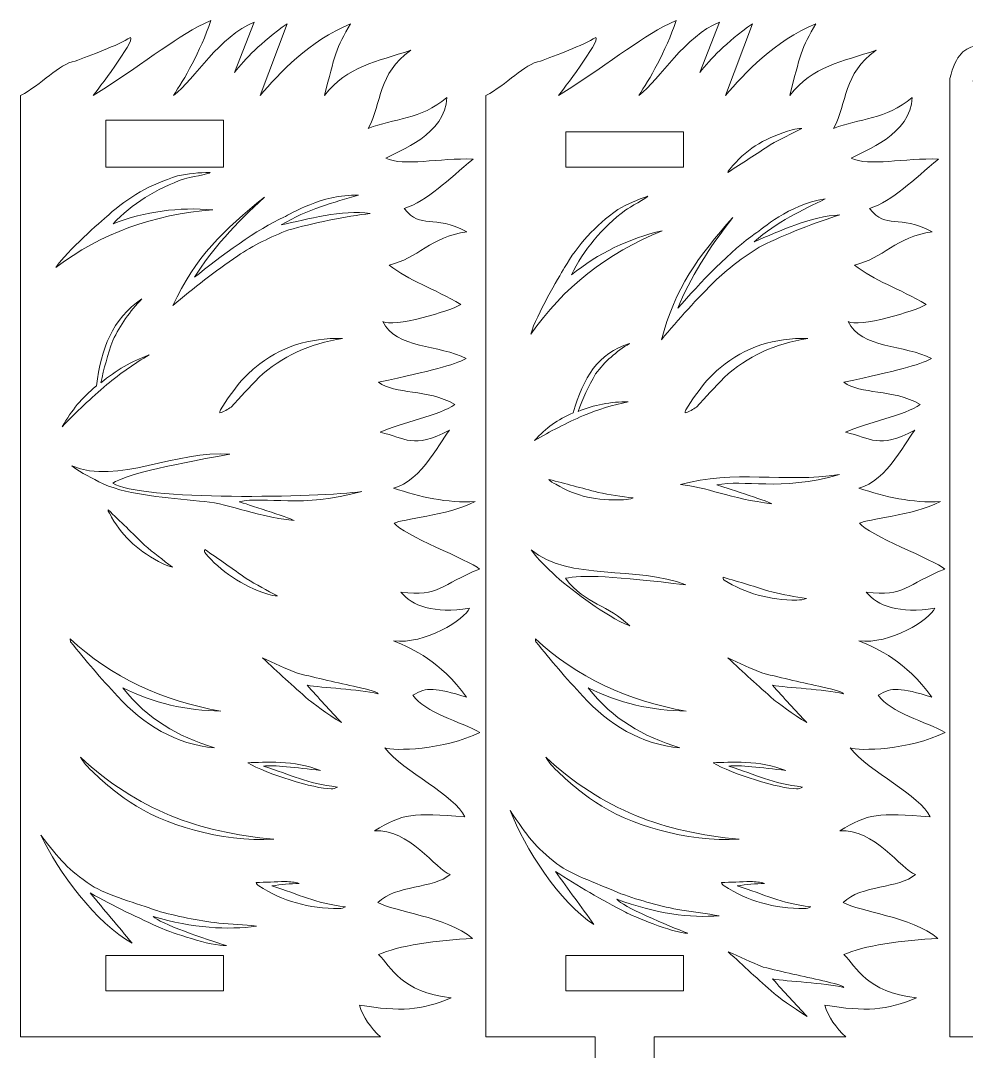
# Model space of a CAD drawing. Header units: millimetres. Extents: x -289 to 288, y -155 to 155.
# Drawn here: x -23 to 57.3, y -83 to 4.5 of the extents above; entities that cross this region are included whole.
import ezdxf

# ---------------------------------------------------------------- set-up
doc = ezdxf.new("R2010")
doc.units = ezdxf.units.MM
doc.header["$MEASUREMENT"] = 0
doc.layers.add('_0 28129', color=7, linetype='Continuous')

msp = doc.modelspace()

# ---------------------------------------------------------------- linework, layer by layer
at = {"layer": '_0 28129', "lineweight": 9}
for points, knots in [([(-23.0074, -1.8227), (-23.0074, -1.8227), (-23.0074, -76.1703), (-23.0074, -76.1703), (-23.0074, -76.1703), (-23.0074, -81.7732), (-23.0074, -81.7732), (-23.0074, -81.7732), (7.5611, -81.7732), (7.5611, -81.7732), (6.6899, -80.9845), (6.0749, -80.0878), (5.7549, -79.0671), (9.2665, -79.6379), (10.9779, -79.5284), (13.5536, -78.4538), (9.2675, -77.9394), (8.4875, -75.8569), (7.3912, -74.778), (8.8996, -74.0477), (12.501, -73.5196), (15.3752, -73.4118), (13.105, -71.5211), (8.7034, -71.1541), (7.3352, -70.3445), (8.8021, -68.8501), (12.1054, -69.1928), (13.4532, -67.9749), (12.2942, -67.582), (9.917, -64.0047), (7.0464, -64.2741), (9.4057, -62.7753), (10.3166, -62.7402), (14.7185, -63.0793), (13.8878, -61.2422), (9.51, -59.2754), (7.9183, -57.2249), (8.6538, -57.5006), (12.9743, -57.4164), (15.9833, -55.9066), (14.4018, -55.0285), (11.2923, -54.2217), (10.3095, -52.746), (11.4776, -52.0231), (12.154, -52.1174), (14.8646, -52.9042), (12.5126, -49.7744), (10.4454, -48.8892), (8.6551, -48.1222), (11.2805, -48.4937), (14.767, -46.2915), (15.1055, -45.3568), (12.0933, -45.8691), (10.1951, -45.1448), (9.2783, -44.0019), (12.602, -44.3954), (12.6185, -43.3639), (15.9632, -42.0372), (15.0812, -41.2668), (9.3862, -39.1204), (8.7186, -38.1378), (9.3436, -37.7839), (13.2047, -37.5239), (15.5783, -36.3046), (13.1991, -36.4385), (10.8969, -35.9291), (8.6512, -35.1556), (10.9621, -34.7186), (12.9489, -30.6896), (13.3981, -30.2481), (10.2518, -31.8614), (9.7659, -30.9404), (7.5119, -30.411), (9.2493, -29.6322), (12.6165, -28.9855), (13.852, -28.0502), (11.516, -26.7042), (8.7982, -27.2434), (7.3876, -26.1725), (12.0062, -25.1498), (13.6691, -24.7693), (14.8294, -24.145), (12.6134, -22.9905), (8.7941, -23.3311), (7.752, -21.0018), (8.5766, -21.5677), (13.5313, -20.133), (14.3592, -19.5631), (12.0903, -18.1997), (9.9245, -17.5472), (8.2977, -16.2185), (10.7076, -15.6798), (11.7913, -13.8099), (14.8894, -13.4009), (12.0344, -11.8319), (11.0043, -13.2802), (9.5704, -11.4215), (11.5369, -10.7565), (13.3088, -8.974), (15.4148, -7.22), (12.5406, -7.1122), (9.5082, -7.8768), (7.9998, -7.1465), (9.0489, -6.5678), (13.1269, -5.1003), (13.1789, -1.9905), (10.9441, -3.9142), (8.6747, -3.734), (6.5089, -4.6231), (7.7109, -2.4089), (7.2921, 0.0123), (10.115, 2.0196), (7.2032, 1.0352), (4.7807, 0.7163), (2.7916, -1.8227), (3.638, 1.4658), (3.7862, 2.284), (5.0106, 4.2721), (1.5219, 2.8525), (-1.09, 0.0394), (-2.6581, -1.8227), (-2.6581, -1.8227), (-0.3857, 4.2769), (-0.3857, 4.2769), (-2.6676, 2.6249), (-3.9324, 1.3158), (-4.8494, 0.1224), (-4.8494, 0.1224), (-3.1759, 4.4093), (-3.1759, 4.4093), (-6.1134, 3.2285), (-8.1835, -0.3951), (-10.0327, -1.8227), (-9.1338, -0.4652), (-7.7404, 1.8842), (-6.8628, 4.5374), (-9.7558, 3.2831), (-11.8742, 1.2917), (-16.8522, -1.8227), (-16.5773, -1.5004), (-13.284, 2.8244), (-13.6777, 3.1147), (-14.7335, 2.4408), (-17.1711, 1.5407), (-18.3772, 1.1023), (-19.7746, 0.858), (-21.251, -0.9143), (-23.0074, -1.8227)], [0, 0, 0, 0, 0.0204082, 0.0204082, 0.0204082, 0.0408163, 0.0408163, 0.0408163, 0.0612245, 0.0612245, 0.0612245, 0.0816327, 0.0816327, 0.0816327, 0.1020408, 0.1020408, 0.1020408, 0.122449, 0.122449, 0.122449, 0.1428571, 0.1428571, 0.1428571, 0.1632653, 0.1632653, 0.1632653, 0.1836735, 0.1836735, 0.1836735, 0.2040816, 0.2040816, 0.2040816, 0.2244898, 0.2244898, 0.2244898, 0.244898, 0.244898, 0.244898, 0.2653061, 0.2653061, 0.2653061, 0.2857143, 0.2857143, 0.2857143, 0.3061224, 0.3061224, 0.3061224, 0.3265306, 0.3265306, 0.3265306, 0.3469388, 0.3469388, 0.3469388, 0.3673469, 0.3673469, 0.3673469, 0.3877551, 0.3877551, 0.3877551, 0.4081633, 0.4081633, 0.4081633, 0.4285714, 0.4285714, 0.4285714, 0.4489796, 0.4489796, 0.4489796, 0.4693878, 0.4693878, 0.4693878, 0.4897959, 0.4897959, 0.4897959, 0.5102041, 0.5102041, 0.5102041, 0.5306122, 0.5306122, 0.5306122, 0.5510204, 0.5510204, 0.5510204, 0.5714286, 0.5714286, 0.5714286, 0.5918367, 0.5918367, 0.5918367, 0.6122449, 0.6122449, 0.6122449, 0.6326531, 0.6326531, 0.6326531, 0.6530612, 0.6530612, 0.6530612, 0.6734694, 0.6734694, 0.6734694, 0.6938776, 0.6938776, 0.6938776, 0.7142857, 0.7142857, 0.7142857, 0.7346939, 0.7346939, 0.7346939, 0.755102, 0.755102, 0.755102, 0.7755102, 0.7755102, 0.7755102, 0.7959184, 0.7959184, 0.7959184, 0.8163265, 0.8163265, 0.8163265, 0.8367347, 0.8367347, 0.8367347, 0.8571429, 0.8571429, 0.8571429, 0.877551, 0.877551, 0.877551, 0.8979592, 0.8979592, 0.8979592, 0.9183673, 0.9183673, 0.9183673, 0.9387755, 0.9387755, 0.9387755, 0.9591837, 0.9591837, 0.9591837, 0.9795918, 0.9795918, 0.9795918, 1, 1, 1, 1]), ([(16.5029, -1.8227), (16.5029, -1.8227), (16.5029, -76.1703), (16.5029, -76.1703), (16.5029, -76.1703), (16.5029, -81.7732), (16.5029, -81.7732), (16.5029, -81.7732), (25.7822, -81.7732), (25.7822, -81.7732), (25.7822, -81.7732), (25.7822, -84.7732), (25.7822, -84.7732), (25.7822, -84.7732), (30.7822, -84.7732), (30.7822, -84.7732), (30.7822, -84.7732), (30.7822, -81.7732), (30.7822, -81.7732), (30.7822, -81.7732), (47.0714, -81.7732), (47.0714, -81.7732), (46.2002, -80.9845), (45.5852, -80.0878), (45.2652, -79.0671), (48.7768, -79.6379), (50.4882, -79.5284), (53.0639, -78.4538), (48.7778, -77.9394), (47.9978, -75.8569), (46.9015, -74.778), (48.4099, -74.0477), (52.0113, -73.5196), (54.8855, -73.4118), (52.6153, -71.5211), (48.2137, -71.1541), (46.8455, -70.3445), (48.3124, -68.8501), (51.6157, -69.1928), (52.9635, -67.9749), (51.8045, -67.582), (49.4273, -64.0047), (46.5567, -64.2741), (48.916, -62.7753), (49.8269, -62.7402), (54.2288, -63.0793), (53.3981, -61.2422), (49.0203, -59.2754), (47.4286, -57.2249), (48.1641, -57.5006), (52.4846, -57.4164), (55.4936, -55.9066), (53.9121, -55.0285), (50.8026, -54.2217), (49.8198, -52.746), (50.9879, -52.0231), (51.6643, -52.1174), (54.3749, -52.9042), (52.0229, -49.7744), (49.9557, -48.8892), (48.1654, -48.1222), (50.7908, -48.4937), (54.2773, -46.2915), (54.6158, -45.3568), (51.6036, -45.8691), (49.7054, -45.1448), (48.7886, -44.0019), (52.1123, -44.3954), (52.1288, -43.3639), (55.4735, -42.0372), (54.5915, -41.2668), (48.8965, -39.1204), (48.2289, -38.1378), (48.8539, -37.7839), (52.715, -37.5239), (55.0886, -36.3046), (52.7094, -36.4385), (50.4072, -35.9291), (48.1615, -35.1556), (50.4724, -34.7186), (52.4592, -30.6896), (52.9084, -30.2481), (49.7621, -31.8614), (49.2762, -30.9404), (47.0222, -30.411), (48.7596, -29.6322), (52.1268, -28.9855), (53.3623, -28.0502), (51.0263, -26.7042), (48.3085, -27.2434), (46.8979, -26.1725), (51.5165, -25.1498), (53.1794, -24.7693), (54.3397, -24.145), (52.1237, -22.9905), (48.3044, -23.3311), (47.2623, -21.0018), (48.0869, -21.5677), (53.0416, -20.133), (53.8695, -19.5631), (51.6006, -18.1997), (49.4348, -17.5472), (47.808, -16.2185), (50.2179, -15.6798), (51.3016, -13.8099), (54.3997, -13.4009), (51.5447, -11.8319), (50.5146, -13.2802), (49.0807, -11.4215), (51.0472, -10.7565), (52.8191, -8.974), (54.9251, -7.22), (52.0509, -7.1122), (49.0185, -7.8768), (47.5101, -7.1465), (48.5592, -6.5678), (52.6372, -5.1003), (52.6892, -1.9905), (50.4544, -3.9142), (48.185, -3.734), (46.0192, -4.6231), (47.2212, -2.4089), (46.8024, 0.0123), (49.6253, 2.0196), (46.7135, 1.0352), (44.291, 0.7163), (42.3019, -1.8227), (43.1483, 1.4658), (43.2965, 2.284), (44.5209, 4.2721), (41.0322, 2.8525), (38.4203, 0.0394), (36.8522, -1.8227), (36.8522, -1.8227), (39.1246, 4.2769), (39.1246, 4.2769), (36.8427, 2.6249), (35.5779, 1.3158), (34.6609, 0.1224), (34.6609, 0.1224), (36.3344, 4.4093), (36.3344, 4.4093), (33.3969, 3.2285), (31.3268, -0.3951), (29.4776, -1.8227), (30.3765, -0.4652), (31.7699, 1.8842), (32.6475, 4.5374), (29.7545, 3.2831), (27.6361, 1.2917), (22.6581, -1.8227), (22.933, -1.5004), (26.2263, 2.8244), (25.8326, 3.1147), (24.7768, 2.4408), (22.3392, 1.5407), (21.1331, 1.1023), (19.7357, 0.858), (18.2593, -0.9143), (16.5029, -1.8227)], [0, 0, 0, 0, 0.0188679, 0.0188679, 0.0188679, 0.0377358, 0.0377358, 0.0377358, 0.0566038, 0.0566038, 0.0566038, 0.0754717, 0.0754717, 0.0754717, 0.0943396, 0.0943396, 0.0943396, 0.1132075, 0.1132075, 0.1132075, 0.1320755, 0.1320755, 0.1320755, 0.1509434, 0.1509434, 0.1509434, 0.1698113, 0.1698113, 0.1698113, 0.1886792, 0.1886792, 0.1886792, 0.2075472, 0.2075472, 0.2075472, 0.2264151, 0.2264151, 0.2264151, 0.245283, 0.245283, 0.245283, 0.2641509, 0.2641509, 0.2641509, 0.2830189, 0.2830189, 0.2830189, 0.3018868, 0.3018868, 0.3018868, 0.3207547, 0.3207547, 0.3207547, 0.3396226, 0.3396226, 0.3396226, 0.3584906, 0.3584906, 0.3584906, 0.3773585, 0.3773585, 0.3773585, 0.3962264, 0.3962264, 0.3962264, 0.4150943, 0.4150943, 0.4150943, 0.4339623, 0.4339623, 0.4339623, 0.4528302, 0.4528302, 0.4528302, 0.4716981, 0.4716981, 0.4716981, 0.490566, 0.490566, 0.490566, 0.509434, 0.509434, 0.509434, 0.5283019, 0.5283019, 0.5283019, 0.5471698, 0.5471698, 0.5471698, 0.5660377, 0.5660377, 0.5660377, 0.5849057, 0.5849057, 0.5849057, 0.6037736, 0.6037736, 0.6037736, 0.6226415, 0.6226415, 0.6226415, 0.6415094, 0.6415094, 0.6415094, 0.6603774, 0.6603774, 0.6603774, 0.6792453, 0.6792453, 0.6792453, 0.6981132, 0.6981132, 0.6981132, 0.7169811, 0.7169811, 0.7169811, 0.7358491, 0.7358491, 0.7358491, 0.754717, 0.754717, 0.754717, 0.7735849, 0.7735849, 0.7735849, 0.7924528, 0.7924528, 0.7924528, 0.8113208, 0.8113208, 0.8113208, 0.8301887, 0.8301887, 0.8301887, 0.8490566, 0.8490566, 0.8490566, 0.8679245, 0.8679245, 0.8679245, 0.8867925, 0.8867925, 0.8867925, 0.9056604, 0.9056604, 0.9056604, 0.9245283, 0.9245283, 0.9245283, 0.9433962, 0.9433962, 0.9433962, 0.9622642, 0.9622642, 0.9622642, 0.9811321, 0.9811321, 0.9811321, 1, 1, 1, 1]), ([(69.558, -81.7732), (69.0666, -81.1802), (68.7035, -80.5333), (68.4819, -79.8268), (71.9935, -80.3969), (73.7049, -80.2872), (76.2805, -79.2121), (71.9943, -78.6985), (71.214, -76.6162), (70.1175, -75.5375), (71.6258, -74.8069), (75.2271, -74.2782), (78.1012, -74.1698), (75.8307, -72.2796), (71.429, -71.9133), (70.0607, -71.104), (71.5273, -69.6094), (74.8307, -69.9515), (76.1782, -68.7333), (75.0192, -68.3406), (72.6414, -64.7638), (69.7709, -65.0337), (72.1298, -63.5344), (73.0407, -63.4991), (77.4427, -63.8375), (76.6117, -62.0006), (72.2336, -60.0344), (70.6415, -57.9843), (71.3771, -58.2598), (75.6976, -58.1749), (78.7063, -56.6645), (77.1246, -55.7867), (74.0149, -54.9805), (73.0319, -53.505), (74.1999, -52.7819), (74.8763, -52.876), (77.5872, -53.6623), (75.2345, -50.533), (73.1672, -49.6482), (71.3767, -48.8814), (74.0022, -49.2525), (77.4883, -47.0496), (77.8267, -46.1149), (74.8145, -46.6277), (72.9162, -45.9038), (71.9992, -44.7611), (75.323, -45.154), (75.3394, -44.1225), (78.6838, -42.7951), (77.8017, -42.0249), (72.1063, -39.8796), (71.4386, -38.897), (72.0635, -38.543), (75.9245, -38.2824), (78.2979, -37.0626), (75.9187, -37.197), (73.6164, -36.688), (71.3705, -35.9148), (73.6814, -35.4774), (75.6675, -31.448), (76.1166, -31.0065), (72.9706, -32.6204), (72.4845, -31.6994), (70.2305, -31.1705), (71.9677, -30.3914), (75.3348, -29.7441), (76.5702, -28.8086), (74.2339, -27.4629), (71.5161, -28.0026), (70.1054, -26.932), (74.7239, -25.9085), (76.3867, -25.5276), (77.5469, -24.9032), (75.3307, -23.749), (71.5113, -24.0903), (70.4689, -21.7612), (71.2936, -22.327), (76.248, -20.8914), (77.0759, -20.3214), (74.8067, -18.9583), (72.6409, -18.3062), (71.0138, -16.9778), (73.4236, -16.4387), (74.507, -14.5686), (77.605, -14.1591), (74.7497, -12.5905), (73.7199, -14.039), (72.2857, -12.1807), (74.2521, -11.5152), (76.0236, -9.7324), (78.1294, -7.9781), (75.2551, -7.8708), (72.2228, -8.6359), (70.7143, -7.9059), (71.7633, -7.327), (75.841, -5.8587), (75.8925, -2.7489), (73.6581, -4.6731), (71.3886, -4.4932), (69.223, -5.3827), (70.4246, -3.1683), (70.0054, -0.7472), (72.8279, 1.2606), (69.9163, 0.2757), (67.4939, -0.0437), (65.5053, -2.583), (66.351, 0.7057), (66.4991, 1.5239), (67.7231, 3.5122), (64.2347, 2.0921), (61.6233, -0.7215), (60.0555, -2.5839), (60.0555, -2.5839), (62.3268, 3.5161), (62.3268, 3.5161), (60.0452, 1.8637), (58.7807, 0.5544), (57.8638, -0.6393), (57.8638, -0.6393), (58.2605, 2.4326), (58.2605, 2.4326), (57.149, 2.2562), (56.4023, 1.6762), (55.9048, -0.3884), (55.9048, -0.3884), (55.9048, -81.7732), (55.9048, -81.7732), (55.9048, -81.7732), (69.558, -81.7732), (69.558, -81.7732)], [0, 0, 0, 0, 0.0232558, 0.0232558, 0.0232558, 0.0465116, 0.0465116, 0.0465116, 0.0697674, 0.0697674, 0.0697674, 0.0930233, 0.0930233, 0.0930233, 0.1162791, 0.1162791, 0.1162791, 0.1395349, 0.1395349, 0.1395349, 0.1627907, 0.1627907, 0.1627907, 0.1860465, 0.1860465, 0.1860465, 0.2093023, 0.2093023, 0.2093023, 0.2325581, 0.2325581, 0.2325581, 0.255814, 0.255814, 0.255814, 0.2790698, 0.2790698, 0.2790698, 0.3023256, 0.3023256, 0.3023256, 0.3255814, 0.3255814, 0.3255814, 0.3488372, 0.3488372, 0.3488372, 0.372093, 0.372093, 0.372093, 0.3953488, 0.3953488, 0.3953488, 0.4186047, 0.4186047, 0.4186047, 0.4418605, 0.4418605, 0.4418605, 0.4651163, 0.4651163, 0.4651163, 0.4883721, 0.4883721, 0.4883721, 0.5116279, 0.5116279, 0.5116279, 0.5348837, 0.5348837, 0.5348837, 0.5581395, 0.5581395, 0.5581395, 0.5813953, 0.5813953, 0.5813953, 0.6046512, 0.6046512, 0.6046512, 0.627907, 0.627907, 0.627907, 0.6511628, 0.6511628, 0.6511628, 0.6744186, 0.6744186, 0.6744186, 0.6976744, 0.6976744, 0.6976744, 0.7209302, 0.7209302, 0.7209302, 0.744186, 0.744186, 0.744186, 0.7674419, 0.7674419, 0.7674419, 0.7906977, 0.7906977, 0.7906977, 0.8139535, 0.8139535, 0.8139535, 0.8372093, 0.8372093, 0.8372093, 0.8604651, 0.8604651, 0.8604651, 0.8837209, 0.8837209, 0.8837209, 0.9069767, 0.9069767, 0.9069767, 0.9302326, 0.9302326, 0.9302326, 0.9534884, 0.9534884, 0.9534884, 0.9767442, 0.9767442, 0.9767442, 1, 1, 1, 1]), ([(-15.7859, -7.9112), (-15.7859, -7.9112), (-5.7859, -7.9114), (-5.7859, -7.9114), (-5.7859, -7.9114), (-5.7859, -3.9115), (-5.7859, -3.9115), (-5.7859, -3.9115), (-15.7859, -3.9114), (-15.7859, -3.9114), (-15.7859, -3.9114), (-15.7859, -7.9112), (-15.7859, -7.9112)], [0, 0, 0, 0, 0.25, 0.25, 0.25, 0.5, 0.5, 0.5, 0.75, 0.75, 0.75, 1, 1, 1, 1]), ([(23.2822, -7.9112), (23.2822, -7.9112), (33.2822, -7.9114), (33.2822, -7.9114), (33.2822, -7.9114), (33.2822, -4.9115), (33.2822, -4.9115), (33.2822, -4.9115), (23.2822, -4.9114), (23.2822, -4.9114), (23.2822, -4.9114), (23.2822, -7.9112), (23.2822, -7.9112)], [0, 0, 0, 0, 0.25, 0.25, 0.25, 0.5, 0.5, 0.5, 0.75, 0.75, 0.75, 1, 1, 1, 1]), ([(-15.7859, -77.8607), (-15.7859, -77.8607), (-5.7859, -77.8609), (-5.7859, -77.8609), (-5.7859, -77.8609), (-5.7859, -74.861), (-5.7859, -74.861), (-5.7859, -74.861), (-15.7859, -74.8609), (-15.7859, -74.8609), (-15.7859, -74.8609), (-15.7859, -77.8607), (-15.7859, -77.8607)], [0, 0, 0, 0, 0.25, 0.25, 0.25, 0.5, 0.5, 0.5, 0.75, 0.75, 0.75, 1, 1, 1, 1]), ([(23.2822, -77.8607), (23.2822, -77.8607), (33.2822, -77.8609), (33.2822, -77.8609), (33.2822, -77.8609), (33.2822, -74.861), (33.2822, -74.861), (33.2822, -74.861), (23.2822, -74.8609), (23.2822, -74.8609), (23.2822, -74.8609), (23.2822, -77.8607), (23.2822, -77.8607)], [0, 0, 0, 0, 0.25, 0.25, 0.25, 0.5, 0.5, 0.5, 0.75, 0.75, 0.75, 1, 1, 1, 1])]:
    msp.add_open_spline(points, degree=3, knots=knots, dxfattribs=at)
at = {"layer": '_0 28129', "color": 242, "lineweight": 9}
for points, knots in [([(37.4473, -7.7897), (38.8483, -6.2105), (40.2725, -5.3944), (42.5086, -4.7363), (42.7908, -4.6606), (43.0669, -4.6237), (43.337, -4.6272), (42.4261, -5.0584), (41.5303, -5.5161), (40.6479, -6), (39.4567, -6.7976), (38.2518, -7.5814), (37.0339, -8.3503), (36.9935, -8.2647), (37.3936, -7.8768), (37.4473, -7.7897)], [0, 0, 0, 0, 0.2, 0.2, 0.2, 0.4, 0.4, 0.4, 0.6, 0.6, 0.6, 0.8, 0.8, 0.8, 1, 1, 1, 1]), ([(-15.5305, -11.9469), (-13.9018, -10.4644), (-11.9584, -9.3677), (-9.7006, -8.6571), (-8.7824, -8.4576), (-7.8553, -8.3599), (-6.9184, -8.3628), (-6.9568, -8.4589), (-8.794, -8.8074), (-9.0791, -8.8894), (-11.5147, -9.7416), (-13.5422, -11.0162), (-15.162, -12.7127), (-12.427, -11.6697), (-9.5976, -11.2764), (-6.6743, -11.5332), (-11.7529, -11.9113), (-16.1994, -13.5436), (-20.0151, -16.4291), (-19.0019, -14.9517), (-16.2842, -12.6148), (-15.5305, -11.9469)], [0, 0, 0, 0, 0.1428571, 0.1428571, 0.1428571, 0.2857143, 0.2857143, 0.2857143, 0.4285714, 0.4285714, 0.4285714, 0.5714286, 0.5714286, 0.5714286, 0.7142857, 0.7142857, 0.7142857, 0.8571429, 0.8571429, 0.8571429, 1, 1, 1, 1]), ([(-2.3068, -10.4645), (-4.7213, -12.6784), (-6.838, -14.9275), (-8.2319, -17.2615), (-6.1212, -15.5164), (-2.7962, -13.0952), (-0.6703, -12.1593), (-0.0316, -11.8628), (2.4876, -10.2395), (5.6722, -10.2746), (3.6133, -10.8909), (1.3527, -11.4709), (-0.8824, -12.8169), (1.3916, -12.3249), (4.2667, -11.4992), (6.682, -11.8423), (4.7052, -12.0546), (1.6447, -12.7065), (-0.2439, -13.2421), (-1.805, -13.8312), (-3.2496, -14.5626), (-4.5769, -15.4363), (-6.5111, -16.7575), (-8.346, -18.1662), (-10.0816, -19.6616), (-8.1968, -15.5486), (-5.7625, -13.2193), (-2.3068, -10.4645)], [0, 0, 0, 0, 0.1111111, 0.1111111, 0.1111111, 0.2222222, 0.2222222, 0.2222222, 0.3333333, 0.3333333, 0.3333333, 0.4444444, 0.4444444, 0.4444444, 0.5555556, 0.5555556, 0.5555556, 0.6666667, 0.6666667, 0.6666667, 0.7777778, 0.7777778, 0.7777778, 0.8888889, 0.8888889, 0.8888889, 1, 1, 1, 1]), ([(23.1813, -16.4415), (24.2704, -14.5273), (25.7783, -12.8824), (27.7048, -11.5071), (28.516, -11.0329), (29.3672, -10.6528), (30.2589, -10.3652), (30.2522, -10.4685), (28.6134, -11.3691), (28.3677, -11.5354), (26.3161, -13.1004), (24.7833, -14.9405), (23.7689, -17.0554), (26.0461, -15.2163), (28.6144, -13.9656), (31.4734, -13.3039), (26.7619, -15.2371), (23.04, -18.1669), (20.3063, -22.0927), (20.8118, -20.3741), (22.6716, -17.3101), (23.1813, -16.4415)], [0, 0, 0, 0, 0.1428571, 0.1428571, 0.1428571, 0.2857143, 0.2857143, 0.2857143, 0.4285714, 0.4285714, 0.4285714, 0.5714286, 0.5714286, 0.5714286, 0.7142857, 0.7142857, 0.7142857, 0.8571429, 0.8571429, 0.8571429, 1, 1, 1, 1]), ([(37.4671, -12.168), (35.4721, -14.7663), (33.7765, -17.3478), (32.8076, -19.8878), (34.5844, -17.8038), (37.4403, -14.8437), (39.3722, -13.554), (39.9499, -13.1515), (42.1502, -11.1167), (45.2928, -10.6002), (43.3716, -11.5635), (41.2455, -12.5259), (39.2771, -14.2384), (41.4316, -13.3603), (44.1204, -12.0495), (46.5587, -11.9695), (44.6484, -12.5207), (41.7469, -13.6923), (39.9795, -14.5467), (38.5439, -15.3971), (37.2477, -16.3674), (36.0916, -17.4576), (34.4152, -19.0936), (32.8518, -20.7986), (31.4011, -22.5718), (32.5457, -18.1947), (34.5402, -15.4792), (37.4671, -12.168)], [0, 0, 0, 0, 0.1111111, 0.1111111, 0.1111111, 0.2222222, 0.2222222, 0.2222222, 0.3333333, 0.3333333, 0.3333333, 0.4444444, 0.4444444, 0.4444444, 0.5555556, 0.5555556, 0.5555556, 0.6666667, 0.6666667, 0.6666667, 0.7777778, 0.7777778, 0.7777778, 0.8888889, 0.8888889, 0.8888889, 1, 1, 1, 1]), ([(-19.4708, -29.9455), (-18.6608, -28.5183), (-17.8359, -27.5477), (-16.5736, -26.4657), (-16.1623, -23.2918), (-15.2489, -20.8486), (-12.7081, -19.0853), (-13.7299, -20.1375), (-14.5521, -21.3135), (-15.1754, -22.6146), (-15.6151, -23.8327), (-15.9512, -25.0319), (-16.1834, -26.2133), (-14.9173, -25.1672), (-13.5522, -24.3789), (-12.0886, -23.8494), (-13.3426, -24.589), (-14.5423, -25.4307), (-15.6868, -26.3741), (-17.031, -27.5206), (-18.2925, -28.7112), (-19.4708, -29.9455)], [0, 0, 0, 0, 0.1428571, 0.1428571, 0.1428571, 0.2857143, 0.2857143, 0.2857143, 0.4285714, 0.4285714, 0.4285714, 0.5714286, 0.5714286, 0.5714286, 0.7142857, 0.7142857, 0.7142857, 0.8571429, 0.8571429, 0.8571429, 1, 1, 1, 1]), ([(-6.0426, -28.5285), (-5.5259, -27.6885), (-4.9396, -26.8653), (-4.2829, -26.059), (-3.915, -25.6668), (-3.5248, -25.2924), (-3.1107, -24.9348), (-0.9834, -23.1878), (1.4973, -22.3648), (4.3312, -22.4659), (1.5459, -22.8778), (-0.8246, -23.9792), (-2.7804, -25.7698), (-3.5658, -26.6058), (-4.3519, -27.4412), (-5.1375, -28.2773), (-5.4214, -28.4944), (-5.7394, -28.6625), (-6.0926, -28.782), (-6.1008, -28.6965), (-6.0843, -28.6116), (-6.0426, -28.5285)], [0, 0, 0, 0, 0.1428571, 0.1428571, 0.1428571, 0.2857143, 0.2857143, 0.2857143, 0.4285714, 0.4285714, 0.4285714, 0.5714286, 0.5714286, 0.5714286, 0.7142857, 0.7142857, 0.7142857, 0.8571429, 0.8571429, 0.8571429, 1, 1, 1, 1]), ([(33.4677, -28.5285), (33.9844, -27.6885), (34.5707, -26.8653), (35.2274, -26.059), (35.5953, -25.6668), (35.9855, -25.2924), (36.3996, -24.9348), (38.5269, -23.1878), (41.0076, -22.3648), (43.8415, -22.4659), (41.0562, -22.8778), (38.6857, -23.9792), (36.7299, -25.7698), (35.9445, -26.6058), (35.1584, -27.4412), (34.3728, -28.2773), (34.0889, -28.4944), (33.7709, -28.6625), (33.4177, -28.782), (33.4095, -28.6965), (33.426, -28.6116), (33.4677, -28.5285)], [0, 0, 0, 0, 0.1428571, 0.1428571, 0.1428571, 0.2857143, 0.2857143, 0.2857143, 0.4285714, 0.4285714, 0.4285714, 0.5714286, 0.5714286, 0.5714286, 0.7142857, 0.7142857, 0.7142857, 0.8571429, 0.8571429, 0.8571429, 1, 1, 1, 1]), ([(20.6372, -31.1333), (21.6203, -30.0208), (22.5509, -29.3655), (23.9161, -28.7617), (24.7731, -25.7738), (26.0035, -23.6945), (28.6907, -22.8892), (27.5599, -23.5524), (26.6019, -24.4119), (25.8157, -25.4687), (25.2173, -26.5112), (24.7207, -27.5733), (24.3261, -28.6562), (25.6896, -28.0893), (27.1102, -27.814), (28.5871, -27.8311), (27.2799, -28.0993), (26.0097, -28.4885), (24.7775, -28.9989), (23.3246, -29.6361), (21.9443, -30.3477), (20.6372, -31.1333)], [0, 0, 0, 0, 0.1428571, 0.1428571, 0.1428571, 0.2857143, 0.2857143, 0.2857143, 0.4285714, 0.4285714, 0.4285714, 0.5714286, 0.5714286, 0.5714286, 0.7142857, 0.7142857, 0.7142857, 0.8571429, 0.8571429, 0.8571429, 1, 1, 1, 1]), ([(-16.0081, -34.7996), (-13.5871, -35.8582), (-10.6206, -35.9032), (-7.8158, -36.2715), (-5.5794, -36.3706), (-3.4425, -37.4965), (0.2194, -37.9194), (-0.2751, -37.6385), (-3.9097, -36.5045), (-4.4632, -36.3182), (-2.1493, -35.8155), (0.8329, -36.9054), (5.9584, -35.4439), (2.4903, -35.984), (-13.0402, -36.2289), (-15.1755, -34.7412), (-14.0219, -34.0498), (-11.1128, -33.3203), (-5.2363, -32.2804), (-9.6762, -31.8869), (-14.8318, -34.9203), (-18.6566, -33.2748), (-17.7757, -33.9651), (-16.9822, -34.2874), (-16.0081, -34.7996)], [0, 0, 0, 0, 0.125, 0.125, 0.125, 0.25, 0.25, 0.25, 0.375, 0.375, 0.375, 0.5, 0.5, 0.5, 0.625, 0.625, 0.625, 0.75, 0.75, 0.75, 0.875, 0.875, 0.875, 1, 1, 1, 1]), ([(33.0175, -34.861), (35.1593, -35.0324), (37.2693, -36.0861), (40.7847, -36.4921), (40.2902, -36.2112), (36.6556, -35.0772), (36.1021, -34.8909), (38.416, -34.3882), (41.3982, -35.4781), (46.5237, -34.0166), (41.833, -34.747), (37.5347, -33.555), (33.0175, -34.861)], [0, 0, 0, 0, 0.25, 0.25, 0.25, 0.5, 0.5, 0.5, 0.75, 0.75, 0.75, 1, 1, 1, 1]), ([(22.4236, -34.8357), (24.2476, -35.8984), (25.8555, -36.2289), (28.1852, -36.1558), (28.477, -36.1396), (28.7508, -36.0884), (29.0063, -36.0008), (28.0063, -35.8756), (27.0123, -35.7205), (26.023, -35.5364), (24.6423, -35.1507), (23.2529, -34.7823), (21.8558, -34.4322), (21.8441, -34.5261), (22.3453, -34.7697), (22.4236, -34.8357)], [0, 0, 0, 0, 0.2, 0.2, 0.2, 0.4, 0.4, 0.4, 0.6, 0.6, 0.6, 0.8, 0.8, 0.8, 1, 1, 1, 1]), ([(-15.2874, -37.6267), (-14.2172, -39.4463), (-12.977, -40.5216), (-10.9098, -41.5984), (-10.6474, -41.7272), (-10.3836, -41.8166), (-10.1179, -41.8653), (-10.9286, -41.2665), (-11.7194, -40.6446), (-12.4919, -39.9998), (-13.507, -38.9875), (-14.5381, -37.9861), (-15.585, -36.9968), (-15.6412, -37.073), (-15.3234, -37.5308), (-15.2874, -37.6267)], [0, 0, 0, 0, 0.2, 0.2, 0.2, 0.4, 0.4, 0.4, 0.6, 0.6, 0.6, 0.8, 0.8, 0.8, 1, 1, 1, 1]), ([(-7.3626, -40.6325), (-6.0171, -42.2591), (-4.2395, -43.4393), (-2.0276, -44.1743), (-1.7481, -44.2599), (-1.4735, -44.3063), (-1.2034, -44.3122), (-2.0989, -43.8496), (-2.9784, -43.3611), (-3.8434, -42.8471), (-5.0063, -42.0088), (-6.1833, -41.1838), (-7.374, -40.3732), (-7.4174, -40.4574), (-7.4133, -40.5435), (-7.3626, -40.6325)], [0, 0, 0, 0, 0.2, 0.2, 0.2, 0.4, 0.4, 0.4, 0.6, 0.6, 0.6, 0.8, 0.8, 0.8, 1, 1, 1, 1]), ([(22.4334, -42.6362), (24.1159, -44.0801), (26.5073, -45.9333), (28.7113, -46.8701), (26.8709, -45.0372), (25.0312, -45.0988), (23.2467, -42.8241), (24.5521, -42.5006), (27.5473, -42.6545), (33.4709, -43.38), (29.3406, -41.7043), (23.5229, -43.0959), (20.3472, -40.4031), (20.9875, -41.321), (21.6519, -41.8614), (22.4334, -42.6362)], [0, 0, 0, 0, 0.2, 0.2, 0.2, 0.4, 0.4, 0.4, 0.6, 0.6, 0.6, 0.8, 0.8, 0.8, 1, 1, 1, 1]), ([(36.7305, -42.9807), (38.5177, -44.1042), (40.5754, -44.6686), (42.9062, -44.6741), (43.1985, -44.6679), (43.4738, -44.626), (43.7322, -44.547), (42.7368, -44.388), (41.7486, -44.1995), (40.7662, -43.9821), (39.3993, -43.5501), (38.0232, -43.135), (36.6385, -42.738), (36.6237, -42.8315), (36.6545, -42.912), (36.7305, -42.9807)], [0, 0, 0, 0, 0.2, 0.2, 0.2, 0.4, 0.4, 0.4, 0.6, 0.6, 0.6, 0.8, 0.8, 0.8, 1, 1, 1, 1]), ([(-18.7588, -48.2072), (-17.5114, -49.7871), (-16.1827, -51.3324), (-14.7742, -52.8435), (-12.6094, -55.2292), (-9.777, -56.9324), (-6.5429, -57.2319), (-9.7473, -56.1795), (-12.178, -54.8561), (-14.3345, -52.1163), (-11.7114, -53.4151), (-8.9323, -54.0763), (-5.9979, -54.0992), (-11.0173, -53.2388), (-15.288, -51.1903), (-18.8115, -47.9543), (-18.8188, -48.0399), (-18.8012, -48.1247), (-18.7588, -48.2072)], [0, 0, 0, 0, 0.1666667, 0.1666667, 0.1666667, 0.3333333, 0.3333333, 0.3333333, 0.5, 0.5, 0.5, 0.6666667, 0.6666667, 0.6666667, 0.8333333, 0.8333333, 0.8333333, 1, 1, 1, 1]), ([(20.7515, -48.2072), (21.9989, -49.7871), (23.3276, -51.3324), (24.7361, -52.8435), (26.9009, -55.2292), (29.7333, -56.9324), (32.9674, -57.2319), (29.763, -56.1795), (27.3323, -54.8561), (25.1758, -52.1163), (27.7989, -53.4151), (30.578, -54.0763), (33.5124, -54.0992), (28.493, -53.2388), (24.2223, -51.1903), (20.6988, -47.9543), (20.6915, -48.0399), (20.7091, -48.1247), (20.7515, -48.2072)], [0, 0, 0, 0, 0.1666667, 0.1666667, 0.1666667, 0.3333333, 0.3333333, 0.3333333, 0.5, 0.5, 0.5, 0.6666667, 0.6666667, 0.6666667, 0.8333333, 0.8333333, 0.8333333, 1, 1, 1, 1]), ([(-2.4579, -49.5871), (-1.1762, -50.7929), (0.1227, -51.9737), (1.4391, -53.1297), (1.7237, -53.3674), (3.0553, -54.3643), (4.2422, -55.0805), (3.2587, -54.0292), (2.2823, -52.97), (1.3124, -51.9029), (2.6155, -52.1267), (5.6166, -52.2255), (7.3585, -52.6209), (7.301, -52.4262), (5.8718, -52.1406), (5.5884, -52.0547), (3.8906, -51.6875), (2.196, -51.2994), (0.5044, -50.8901), (-0.5062, -50.472), (-1.4931, -50.0377), (-2.4579, -49.5871)], [0, 0, 0, 0, 0.1428571, 0.1428571, 0.1428571, 0.2857143, 0.2857143, 0.2857143, 0.4285714, 0.4285714, 0.4285714, 0.5714286, 0.5714286, 0.5714286, 0.7142857, 0.7142857, 0.7142857, 0.8571429, 0.8571429, 0.8571429, 1, 1, 1, 1]), ([(37.0524, -49.5871), (38.3341, -50.7929), (39.633, -51.9737), (40.9494, -53.1297), (41.234, -53.3674), (42.5656, -54.3643), (43.7525, -55.0805), (42.769, -54.0292), (41.7926, -52.97), (40.8227, -51.9029), (42.1258, -52.1267), (45.1269, -52.2255), (46.8688, -52.6209), (46.8113, -52.4262), (45.3821, -52.1406), (45.0987, -52.0547), (43.4009, -51.6875), (41.7063, -51.2994), (40.0147, -50.8901), (39.0041, -50.472), (38.0172, -50.0377), (37.0524, -49.5871)], [0, 0, 0, 0, 0.1428571, 0.1428571, 0.1428571, 0.2857143, 0.2857143, 0.2857143, 0.4285714, 0.4285714, 0.4285714, 0.5714286, 0.5714286, 0.5714286, 0.7142857, 0.7142857, 0.7142857, 0.8571429, 0.8571429, 0.8571429, 1, 1, 1, 1]), ([(-17.3314, -58.817), (-17.5516, -58.5684), (-17.752, -58.3021), (-17.9327, -58.0196), (-13.0954, -62.4939), (-7.8932, -64.3893), (-1.5192, -64.9833), (-5.985, -65.2413), (-10.9463, -63.7167), (-13.7167, -61.8356), (-15.0266, -60.9368), (-16.2319, -59.9309), (-17.3314, -58.817)], [0, 0, 0, 0, 0.25, 0.25, 0.25, 0.5, 0.5, 0.5, 0.75, 0.75, 0.75, 1, 1, 1, 1]), ([(-3.7132, -58.486), (-2.3301, -58.444), (0.27, -58.2528), (2.4581, -59.1445), (0.4241, -58.8814), (-1.5837, -58.6635), (-2.3706, -58.772), (0.0108, -59.5208), (1.242, -60.258), (3.8852, -60.5465), (3.7134, -60.6525), (3.537, -60.7029), (3.3553, -60.6974), (1.9817, -60.7069), (-2.196, -59.4142), (-3.7132, -58.486)], [0, 0, 0, 0, 0.2, 0.2, 0.2, 0.4, 0.4, 0.4, 0.6, 0.6, 0.6, 0.8, 0.8, 0.8, 1, 1, 1, 1]), ([(22.1789, -58.817), (21.9587, -58.5684), (21.7583, -58.3021), (21.5776, -58.0196), (26.4149, -62.4939), (31.6171, -64.3893), (37.9911, -64.9833), (33.5253, -65.2413), (28.564, -63.7167), (25.7936, -61.8356), (24.4837, -60.9368), (23.2784, -59.9309), (22.1789, -58.817)], [0, 0, 0, 0, 0.25, 0.25, 0.25, 0.5, 0.5, 0.5, 0.75, 0.75, 0.75, 1, 1, 1, 1]), ([(35.7971, -58.486), (37.1802, -58.444), (39.7803, -58.2528), (41.9684, -59.1445), (39.9344, -58.8814), (37.9266, -58.6635), (37.1397, -58.772), (39.5211, -59.5208), (40.7523, -60.258), (43.3955, -60.5465), (43.2237, -60.6525), (43.0473, -60.7029), (42.8656, -60.6974), (41.492, -60.7069), (37.3143, -59.4142), (35.7971, -58.486)], [0, 0, 0, 0, 0.2, 0.2, 0.2, 0.4, 0.4, 0.4, 0.6, 0.6, 0.6, 0.8, 0.8, 0.8, 1, 1, 1, 1]), ([(25.6725, -72.2176), (24.5855, -70.7213), (23.4979, -69.2237), (22.4087, -67.7242), (24.3214, -68.9551), (26.3063, -70.1096), (28.364, -71.1872), (28.8548, -71.4568), (32.3748, -72.9544), (33.6468, -72.9639), (32.0066, -72.3475), (28.0222, -70.6694), (27.6104, -70.0664), (30.8877, -71.3184), (33.878, -71.6643), (36.3109, -71.4854), (35.2616, -71.3002), (34.2007, -71.1443), (33.1304, -71.0174), (31.3451, -70.6735), (29.6169, -70.2019), (27.9451, -69.6029), (26.4274, -68.9095), (23.797, -68.0325), (22.5319, -67.071), (20.6915, -65.6219), (20.0154, -64.7507), (18.5643, -62.5324), (19.7502, -65.6642), (22.7899, -70.4004), (25.6725, -72.2176)], [0, 0, 0, 0, 0.1, 0.1, 0.1, 0.2, 0.2, 0.2, 0.3, 0.3, 0.3, 0.4, 0.4, 0.4, 0.5, 0.5, 0.5, 0.6, 0.6, 0.6, 0.7, 0.7, 0.7, 0.8, 0.8, 0.8, 0.9, 0.9, 0.9, 1, 1, 1, 1]), ([(-13.5374, -73.8077), (-14.7232, -72.3884), (-15.9096, -70.9678), (-17.0978, -69.5455), (-15.1062, -70.6441), (-13.0477, -71.6616), (-10.9218, -72.5975), (-10.4139, -72.8333), (-6.8006, -74.0893), (-5.5309, -74.0127), (-7.209, -73.5087), (-11.2979, -72.1041), (-11.7495, -71.5303), (-8.395, -72.5577), (-5.3882, -72.7004), (-2.9729, -72.3573), (-4.0324, -72.2435), (-5.1014, -72.1598), (-6.1778, -72.1056), (-7.9823, -71.8833), (-9.7385, -71.5297), (-11.447, -71.0452), (-13.0081, -70.4561), (-15.6918, -69.7591), (-17.0191, -68.8854), (-18.9533, -67.5642), (-19.6868, -66.7407), (-21.2847, -64.6257), (-19.8896, -67.6701), (-16.5364, -72.1897), (-13.5374, -73.8077)], [0, 0, 0, 0, 0.1, 0.1, 0.1, 0.2, 0.2, 0.2, 0.3, 0.3, 0.3, 0.4, 0.4, 0.4, 0.5, 0.5, 0.5, 0.6, 0.6, 0.6, 0.7, 0.7, 0.7, 0.8, 0.8, 0.8, 0.9, 0.9, 0.9, 1, 1, 1, 1]), ([(-3.0192, -68.6502), (-2.209, -68.6256), (-1.3785, -68.5998), (-0.5276, -68.5723), (-0.1181, -68.5768), (0.2755, -68.6284), (0.6534, -68.727), (-0.113, -68.7582), (-0.8897, -68.8277), (-1.6766, -68.9362), (0.7048, -69.685), (1.936, -70.4222), (4.5792, -70.7107), (4.4074, -70.8167), (4.231, -70.8671), (4.0493, -70.8616), (1.4635, -70.8794), (-0.8106, -70.2392), (-2.7733, -68.9396), (-2.8934, -68.8724), (-2.9757, -68.7764), (-3.0192, -68.6502)], [0, 0, 0, 0, 0.1428571, 0.1428571, 0.1428571, 0.2857143, 0.2857143, 0.2857143, 0.4285714, 0.4285714, 0.4285714, 0.5714286, 0.5714286, 0.5714286, 0.7142857, 0.7142857, 0.7142857, 0.8571429, 0.8571429, 0.8571429, 1, 1, 1, 1]), ([(36.4911, -68.6502), (37.3013, -68.6256), (38.1318, -68.5998), (38.9827, -68.5723), (39.3922, -68.5768), (39.7858, -68.6284), (40.1637, -68.727), (39.3973, -68.7582), (38.6206, -68.8277), (37.8337, -68.9362), (40.2151, -69.685), (41.4463, -70.4222), (44.0895, -70.7107), (43.9177, -70.8167), (43.7413, -70.8671), (43.5596, -70.8616), (40.9738, -70.8794), (38.6997, -70.2392), (36.737, -68.9396), (36.6169, -68.8724), (36.5346, -68.7764), (36.4911, -68.6502)], [0, 0, 0, 0, 0.1428571, 0.1428571, 0.1428571, 0.2857143, 0.2857143, 0.2857143, 0.4285714, 0.4285714, 0.4285714, 0.5714286, 0.5714286, 0.5714286, 0.7142857, 0.7142857, 0.7142857, 0.8571429, 0.8571429, 0.8571429, 1, 1, 1, 1]), ([(37.0694, -74.5286), (38.3511, -75.7344), (39.65, -76.9152), (40.9664, -78.0712), (41.251, -78.3089), (42.5826, -79.3058), (43.7695, -80.022), (42.786, -78.9707), (41.8096, -77.9115), (40.8397, -76.8444), (42.1428, -77.0682), (45.1439, -77.167), (46.8858, -77.5624), (46.8283, -77.3677), (45.3991, -77.0821), (45.1157, -76.9962), (43.4179, -76.629), (41.7233, -76.2409), (40.0317, -75.8316), (39.0211, -75.4135), (38.0342, -74.9792), (37.0694, -74.5286)], [0, 0, 0, 0, 0.1428571, 0.1428571, 0.1428571, 0.2857143, 0.2857143, 0.2857143, 0.4285714, 0.4285714, 0.4285714, 0.5714286, 0.5714286, 0.5714286, 0.7142857, 0.7142857, 0.7142857, 0.8571429, 0.8571429, 0.8571429, 1, 1, 1, 1])]:
    msp.add_open_spline(points, degree=3, knots=knots, dxfattribs=at)

doc.saveas('drawing.dxf')
